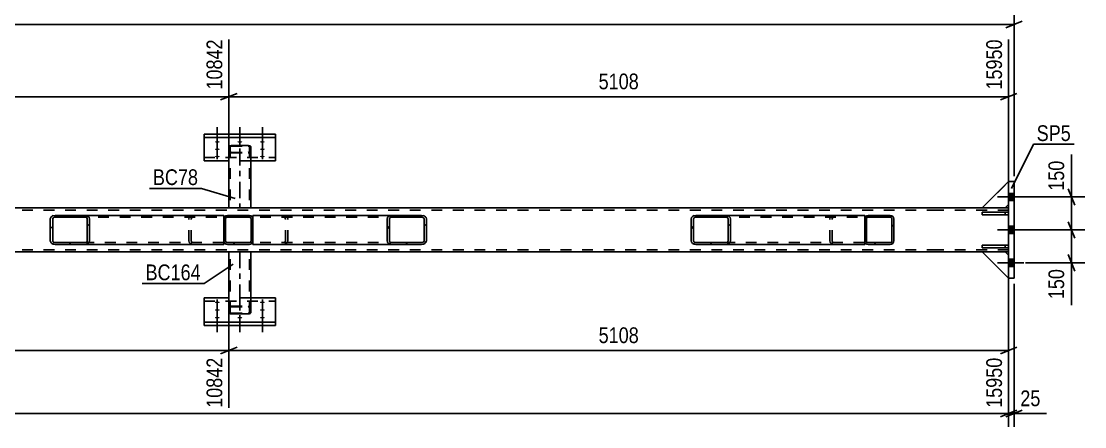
# Model space of a CAD drawing. Header units: millimetres. Extents: x 0 to 841, y 0 to 594.
# Drawn here: x 392 to 585.5, y 201.4 to 275.3 of the extents above; entities that cross this region are included whole.
import ezdxf

# ---------------------------------------------------------------- set-up
doc = ezdxf.new("R2010")
doc.units = ezdxf.units.MM
doc.linetypes.add('DXK_LINE_DOT2', pattern=[3.9198, 1.9599, -1.9599])
doc.linetypes.add('DXK_LINE_DOT3', pattern=[5.9187, 2.979, -0.9799, 0.9799, -0.9799])
doc.styles.add('Arial Narrow', font='ARIALN.TTF', dxfattribs={"height": 0.2})

# ---------------------------------------------------------------- blocks, each defined once
blk = doc.blocks.new('Part-761549208-3073 - 3046')
at = {"linetype": 'Continuous'}
h = blk.add_hatch(dxfattribs=at)
h.set_pattern_fill('', scale=0.7, style=0, pattern_type=0)
h.set_pattern_definition([(45, (433.7478, 234.691), (-1.57154, 1.57154), [])])
h.paths.add_polyline_path([(433.5, 234.64), (433.75, 234.69), (433.96, 234.83), (434.09, 235.04), (434.14, 235.28), (434.14, 239.28), (434.09, 239.53), (433.96, 239.73), (433.75, 239.87), (433.5, 239.92), (429.5, 239.92), (429.26, 239.87), (429.05, 239.73), (428.91, 239.53), (428.86, 239.28), (428.86, 235.28), (428.91, 235.04), (429.05, 234.83), (429.26, 234.69), (429.5, 234.64)])
h.paths.add_polyline_path([(429.38, 234.99), (429.28, 235.06), (429.21, 235.16), (429.18, 235.28), (429.18, 239.28), (429.21, 239.4), (429.28, 239.51), (429.38, 239.58), (429.5, 239.6), (433.5, 239.6), (433.63, 239.58), (433.73, 239.51), (433.8, 239.4), (433.82, 239.28), (433.82, 235.28), (433.8, 235.16), (433.73, 235.06), (433.63, 234.99), (433.5, 234.96), (429.5, 234.96)])
at = {"color": 7, "linetype": 'DXK_LINE_DOT2'}
for p, q in [((428.86, 239.28), (428.91, 239.53)), ((428.86, 235.28), (428.86, 239.28)), ((429.21, 239.4), (429.18, 239.28)), ((429.18, 235.28), (429.18, 239.28)), ((429.26, 239.87), (429.5, 239.92)), ((429.5, 239.6), (429.38, 239.58)), ((429.5, 239.92), (433.5, 239.92)), ((429.5, 239.6), (433.5, 239.6)), ((433.5, 239.92), (433.75, 239.87)), ((433.63, 239.58), (433.5, 239.6)), ((433.82, 239.28), (433.8, 239.4)), ((433.82, 235.28), (433.82, 239.28)), ((434.09, 239.53), (434.14, 239.28)), ((434.14, 235.28), (434.14, 239.28)), ((428.91, 235.04), (428.86, 235.28)), ((429.18, 235.28), (429.21, 235.16)), ((429.5, 234.64), (429.26, 234.69)), ((429.38, 234.99), (429.5, 234.96)), ((429.5, 234.96), (433.5, 234.96)), ((429.5, 234.64), (433.5, 234.64)), ((433.5, 234.96), (433.63, 234.99)), ((433.75, 234.69), (433.5, 234.64)), ((433.8, 235.16), (433.82, 235.28)), ((434.14, 235.28), (434.09, 235.04))]:
    blk.add_line(p, q, dxfattribs=at)
at = {"color": 2, "linetype": 'Continuous'}
for p, q in [((428.91, 239.53), (428.86, 239.28)), ((428.86, 235.28), (428.86, 239.28)), ((429.18, 239.28), (429.21, 239.4)), ((429.18, 235.28), (429.18, 239.28)), ((429.5, 239.92), (429.26, 239.87)), ((429.38, 239.58), (429.5, 239.6)), ((429.5, 239.92), (433.5, 239.92)), ((429.5, 239.6), (433.5, 239.6)), ((433.75, 239.87), (433.5, 239.92)), ((433.5, 239.6), (433.63, 239.58)), ((433.8, 239.4), (433.82, 239.28)), ((433.82, 235.28), (433.82, 239.28)), ((434.14, 239.28), (434.09, 239.53)), ((434.14, 235.28), (434.14, 239.28)), ((428.86, 235.28), (428.91, 235.04)), ((429.21, 235.16), (429.18, 235.28)), ((429.26, 234.69), (429.5, 234.64)), ((429.5, 234.96), (429.38, 234.99)), ((429.5, 234.96), (433.5, 234.96)), ((429.5, 234.64), (433.5, 234.64)), ((433.63, 234.99), (433.5, 234.96)), ((433.5, 234.64), (433.75, 234.69)), ((433.82, 235.28), (433.8, 235.16)), ((434.09, 235.04), (434.14, 235.28))]:
    blk.add_line(p, q, dxfattribs=at)
at = {"color": 7, "linetype": 'DXK_LINE_DOT2'}
for centre, radius, start, end in [((429.5, 239.28), 0.64, 112.5, 157.5), ((429.5, 239.28), 0.32, 112.5, 157.5), ((433.5, 239.28), 0.32, 22.5, 67.5), ((433.5, 239.28), 0.64, 22.5, 67.5), ((429.5, 235.28), 0.64, 202.5, 247.5), ((429.5, 235.28), 0.32, 202.5, 247.5), ((433.5, 235.28), 0.32, 292.5, 337.5), ((433.5, 235.28), 0.64, 292.5, 337.5)]:
    blk.add_arc(centre, radius, start, end, dxfattribs=at)
at = {"color": 2, "linetype": 'Continuous'}
for centre, radius, start, end in [((429.5, 239.28), 0.64, 112.5, 157.5), ((429.5, 239.28), 0.32, 112.5, 157.5), ((433.5, 239.28), 0.32, 22.5, 67.5), ((433.5, 239.28), 0.64, 22.5, 67.5), ((429.5, 235.28), 0.64, 202.5, 247.5), ((429.5, 235.28), 0.32, 202.5, 247.5), ((433.5, 235.28), 0.32, 292.5, 337.5), ((433.5, 235.28), 0.64, 292.5, 337.5)]:
    blk.add_arc(centre, radius, start, end, dxfattribs=at)
blk = doc.blocks.new('Bolt-761549208-3138 - 3046')
at = {"linetype": 'Continuous'}
for points in [[(427.67, 253.46), (427.76, 253.45), (427.85, 253.44), (427.93, 253.43), (428, 253.41), (428.05, 253.38), (428.09, 253.36), (428.11, 253.33), (428.11, 253.3), (428.09, 253.27), (428.05, 253.24), (428, 253.22), (427.93, 253.2), (427.85, 253.18), (427.76, 253.17), (427.67, 253.17), (427.58, 253.17), (427.49, 253.18), (427.41, 253.2), (427.34, 253.22), (427.29, 253.24), (427.25, 253.27), (427.23, 253.3), (427.23, 253.33), (427.25, 253.36), (427.29, 253.38), (427.34, 253.41), (427.41, 253.43), (427.49, 253.44), (427.58, 253.45)], [(427.67, 252.12), (427.76, 252.12), (427.85, 252.11), (427.93, 252.09), (428, 252.07), (428.05, 252.05), (428.09, 252.02), (428.11, 251.99), (428.11, 251.96), (428.09, 251.93), (428.05, 251.91), (428, 251.88), (427.93, 251.86), (427.85, 251.85), (427.76, 251.84), (427.67, 251.83), (427.58, 251.84), (427.49, 251.85), (427.41, 251.86), (427.34, 251.88), (427.29, 251.91), (427.25, 251.93), (427.23, 251.96), (427.23, 251.99), (427.25, 252.02), (427.29, 252.05), (427.34, 252.07), (427.41, 252.09), (427.49, 252.11), (427.58, 252.12)], [(431.77, 253.46), (431.86, 253.45), (431.95, 253.44), (432.03, 253.43), (432.1, 253.41), (432.15, 253.38), (432.19, 253.36), (432.21, 253.33), (432.21, 253.3), (432.19, 253.27), (432.15, 253.24), (432.1, 253.22), (432.03, 253.2), (431.95, 253.18), (431.86, 253.17), (431.77, 253.17), (431.68, 253.17), (431.59, 253.18), (431.51, 253.2), (431.44, 253.22), (431.39, 253.24), (431.35, 253.27), (431.33, 253.3), (431.33, 253.33), (431.35, 253.36), (431.39, 253.38), (431.44, 253.41), (431.51, 253.43), (431.59, 253.44), (431.68, 253.45)], [(435.87, 253.46), (435.96, 253.45), (436.05, 253.44), (436.13, 253.43), (436.2, 253.41), (436.25, 253.38), (436.29, 253.36), (436.31, 253.33), (436.31, 253.3), (436.29, 253.27), (436.25, 253.24), (436.2, 253.22), (436.13, 253.2), (436.05, 253.18), (435.96, 253.17), (435.87, 253.17), (435.78, 253.17), (435.69, 253.18), (435.61, 253.2), (435.54, 253.22), (435.49, 253.24), (435.45, 253.27), (435.43, 253.3), (435.43, 253.33), (435.45, 253.36), (435.49, 253.38), (435.54, 253.41), (435.61, 253.43), (435.69, 253.44), (435.78, 253.45)], [(435.87, 252.12), (435.96, 252.12), (436.05, 252.11), (436.13, 252.09), (436.2, 252.07), (436.25, 252.05), (436.29, 252.02), (436.31, 251.99), (436.31, 251.96), (436.29, 251.93), (436.25, 251.91), (436.2, 251.88), (436.13, 251.86), (436.05, 251.85), (435.96, 251.84), (435.87, 251.83), (435.78, 251.84), (435.69, 251.85), (435.61, 251.86), (435.54, 251.88), (435.49, 251.91), (435.45, 251.93), (435.43, 251.96), (435.43, 251.99), (435.45, 252.02), (435.49, 252.05), (435.54, 252.07), (435.61, 252.09), (435.69, 252.11), (435.78, 252.12)], [(427.67, 250.79), (427.76, 250.78), (427.85, 250.77), (427.93, 250.76), (428, 250.74), (428.05, 250.71), (428.09, 250.69), (428.11, 250.66), (428.11, 250.63), (428.09, 250.6), (428.05, 250.57), (428, 250.55), (427.93, 250.53), (427.85, 250.51), (427.76, 250.5), (427.67, 250.5), (427.58, 250.5), (427.49, 250.51), (427.41, 250.53), (427.34, 250.55), (427.29, 250.57), (427.25, 250.6), (427.23, 250.63), (427.23, 250.66), (427.25, 250.69), (427.29, 250.71), (427.34, 250.74), (427.41, 250.76), (427.49, 250.77), (427.58, 250.78)], [(435.87, 250.79), (435.96, 250.78), (436.05, 250.77), (436.13, 250.76), (436.2, 250.74), (436.25, 250.71), (436.29, 250.69), (436.31, 250.66), (436.31, 250.63), (436.29, 250.6), (436.25, 250.57), (436.2, 250.55), (436.13, 250.53), (436.05, 250.51), (435.96, 250.5), (435.87, 250.5), (435.78, 250.5), (435.69, 250.51), (435.61, 250.53), (435.54, 250.55), (435.49, 250.57), (435.45, 250.6), (435.43, 250.63), (435.43, 250.66), (435.45, 250.69), (435.49, 250.71), (435.54, 250.74), (435.61, 250.76), (435.69, 250.77), (435.78, 250.78)]]:
    blk.add_hatch(color=1, dxfattribs=at).paths.add_polyline_path(points)
at = {"color": 1, "linetype": 'Continuous'}
for p, q in [((427.67, 252.82), (427.67, 255.96)), ((431.77, 252.82), (431.77, 255.96)), ((435.87, 252.82), (435.87, 255.96)), ((427.67, 251.49), (427.67, 254.62)), ((435.87, 251.49), (435.87, 254.62)), ((427.67, 250.15), (427.67, 253.29)), ((435.87, 250.15), (435.87, 253.29))]:
    blk.add_line(p, q, dxfattribs=at)
at = {"color": 1, "linetype": 'DXK_LINE_DOT2'}
blk.add_line((431.77, 250.15), (431.77, 253.29), dxfattribs=at)
blk = doc.blocks.new('Part-761549208-3071 - 3046')
at = {"color": 2, "linetype": 'Continuous'}
for p, q in [((71.06, 241.28), (558.74, 241.28)), ((558.84, 241.28), (571.64, 241.28)), ((558.74, 233.28), (71.06, 233.28)), ((566.84, 233.28), (558.84, 233.28)), ((571.64, 233.28), (571.04, 233.28))]:
    blk.add_line(p, q, dxfattribs=at)
at = {"color": 7, "linetype": 'DXK_LINE_DOT2'}
for p, q in [((558.74, 240.88), (71.06, 240.88)), ((571.64, 240.88), (558.84, 240.88)), ((571.64, 241.28), (571.64, 233.28)), ((558.74, 233.68), (71.06, 233.68)), ((571.64, 233.68), (558.84, 233.68)), ((571.04, 233.28), (566.84, 233.28))]:
    blk.add_line(p, q, dxfattribs=at)
blk = doc.blocks.new('Part-761549208-3146 - 3046')
at = {"linetype": 'Continuous'}
h = blk.add_hatch(dxfattribs=at)
h.set_pattern_fill('', scale=0.7, style=0, pattern_type=0)
h.set_pattern_definition([(45, (550.3478, 234.691), (-1.57154, 1.57154), [])])
h.paths.add_polyline_path([(550.1, 234.64), (550.35, 234.69), (550.56, 234.83), (550.69, 235.04), (550.74, 235.28), (550.74, 239.28), (550.69, 239.53), (550.56, 239.73), (550.35, 239.87), (550.1, 239.92), (546.1, 239.92), (545.86, 239.87), (545.65, 239.73), (545.51, 239.53), (545.46, 239.28), (545.46, 235.28), (545.51, 235.04), (545.65, 234.83), (545.86, 234.69), (546.1, 234.64)])
h.paths.add_polyline_path([(545.98, 234.99), (545.88, 235.06), (545.81, 235.16), (545.78, 235.28), (545.78, 239.28), (545.81, 239.4), (545.88, 239.51), (545.98, 239.58), (546.1, 239.6), (550.1, 239.6), (550.23, 239.58), (550.33, 239.51), (550.4, 239.4), (550.42, 239.28), (550.42, 235.28), (550.4, 235.16), (550.33, 235.06), (550.23, 234.99), (550.1, 234.96), (546.1, 234.96)])
at = {"color": 7, "linetype": 'DXK_LINE_DOT2'}
for p, q in [((545.46, 239.28), (545.51, 239.53)), ((545.46, 235.28), (545.46, 239.28)), ((545.81, 239.4), (545.78, 239.28)), ((545.78, 235.28), (545.78, 239.28)), ((545.86, 239.87), (546.1, 239.92)), ((546.1, 239.6), (545.98, 239.58)), ((546.1, 239.92), (550.1, 239.92)), ((546.1, 239.6), (550.1, 239.6)), ((550.1, 239.92), (550.35, 239.87)), ((550.23, 239.58), (550.1, 239.6)), ((550.42, 239.28), (550.4, 239.4)), ((550.42, 235.28), (550.42, 239.28)), ((550.69, 239.53), (550.74, 239.28)), ((550.74, 235.28), (550.74, 239.28)), ((545.51, 235.04), (545.46, 235.28)), ((545.78, 235.28), (545.81, 235.16)), ((546.1, 234.64), (545.86, 234.69)), ((545.98, 234.99), (546.1, 234.96)), ((546.1, 234.96), (550.1, 234.96)), ((546.1, 234.64), (550.1, 234.64)), ((550.1, 234.96), (550.23, 234.99)), ((550.35, 234.69), (550.1, 234.64)), ((550.4, 235.16), (550.42, 235.28)), ((550.74, 235.28), (550.69, 235.04))]:
    blk.add_line(p, q, dxfattribs=at)
at = {"color": 2, "linetype": 'Continuous'}
for p, q in [((545.51, 239.53), (545.46, 239.28)), ((545.46, 235.28), (545.46, 239.28)), ((545.78, 239.28), (545.81, 239.4)), ((545.78, 235.28), (545.78, 239.28)), ((546.1, 239.92), (545.86, 239.87)), ((545.98, 239.58), (546.1, 239.6)), ((546.1, 239.92), (550.1, 239.92)), ((546.1, 239.6), (550.1, 239.6)), ((550.35, 239.87), (550.1, 239.92)), ((550.1, 239.6), (550.23, 239.58)), ((550.4, 239.4), (550.42, 239.28)), ((550.42, 235.28), (550.42, 239.28)), ((550.74, 239.28), (550.69, 239.53)), ((550.74, 235.28), (550.74, 239.28)), ((545.46, 235.28), (545.51, 235.04)), ((545.81, 235.16), (545.78, 235.28)), ((545.86, 234.69), (546.1, 234.64)), ((546.1, 234.96), (545.98, 234.99)), ((546.1, 234.96), (550.1, 234.96)), ((546.1, 234.64), (550.1, 234.64)), ((550.23, 234.99), (550.1, 234.96)), ((550.1, 234.64), (550.35, 234.69)), ((550.42, 235.28), (550.4, 235.16)), ((550.69, 235.04), (550.74, 235.28))]:
    blk.add_line(p, q, dxfattribs=at)
at = {"color": 7, "linetype": 'DXK_LINE_DOT2'}
for centre, radius, start, end in [((546.1, 239.28), 0.64, 112.5, 157.5), ((546.1, 239.28), 0.32, 112.5, 157.5), ((550.1, 239.28), 0.32, 22.5, 67.5), ((550.1, 239.28), 0.64, 22.5, 67.5), ((546.1, 235.28), 0.64, 202.5, 247.5), ((546.1, 235.28), 0.32, 202.5, 247.5), ((550.1, 235.28), 0.32, 292.5, 337.5), ((550.1, 235.28), 0.64, 292.5, 337.5)]:
    blk.add_arc(centre, radius, start, end, dxfattribs=at)
at = {"color": 2, "linetype": 'Continuous'}
for centre, radius, start, end in [((546.1, 239.28), 0.64, 112.5, 157.5), ((546.1, 239.28), 0.32, 112.5, 157.5), ((550.1, 239.28), 0.32, 22.5, 67.5), ((550.1, 239.28), 0.64, 22.5, 67.5), ((546.1, 235.28), 0.64, 202.5, 247.5), ((546.1, 235.28), 0.32, 202.5, 247.5), ((550.1, 235.28), 0.32, 292.5, 337.5), ((550.1, 235.28), 0.64, 292.5, 337.5)]:
    blk.add_arc(centre, radius, start, end, dxfattribs=at)
blk = doc.blocks.new('Part-761549208-3082 - 3046')
at = {"color": 2, "linetype": 'Continuous'}
for p, q in [((425.27, 249.86), (425.27, 254.7)), ((425.27, 254.7), (438.27, 254.7)), ((438.27, 254.09), (425.27, 254.09)), ((438.27, 254.7), (438.27, 249.86)), ((429.77, 249.86), (425.27, 249.86)), ((438.27, 249.86), (433.77, 249.86))]:
    blk.add_line(p, q, dxfattribs=at)
at = {"color": 7, "linetype": 'DXK_LINE_DOT2'}
for p, q in [((425.27, 250.47), (438.27, 250.47)), ((433.77, 249.86), (429.77, 249.86))]:
    blk.add_line(p, q, dxfattribs=at)
blk = doc.blocks.new('Part-761549208-3149 - 3046')
at = {"linetype": 'Continuous'}
h = blk.add_hatch(dxfattribs=at)
h.set_pattern_fill('', scale=0.7, style=0, pattern_type=0)
h.set_pattern_definition([(45, (465.1788, 234.691), (-1.57154, 1.57154), [])])
h.paths.add_polyline_path([(464.85, 234.64), (465.18, 234.69), (465.46, 234.83), (465.65, 235.04), (465.71, 235.28), (465.71, 239.28), (465.65, 239.53), (465.46, 239.73), (465.18, 239.87), (464.85, 239.92), (459.43, 239.92), (459.1, 239.87), (458.82, 239.73), (458.63, 239.53), (458.56, 239.28), (458.56, 235.28), (458.63, 235.04), (458.82, 234.83), (459.1, 234.69), (459.43, 234.64)])
h.paths.add_polyline_path([(459.26, 234.99), (459.12, 235.06), (459.03, 235.16), (459, 235.28), (459, 239.28), (459.03, 239.4), (459.12, 239.51), (459.26, 239.58), (459.43, 239.6), (464.85, 239.6), (465.01, 239.58), (465.15, 239.51), (465.25, 239.4), (465.28, 239.28), (465.28, 235.28), (465.25, 235.16), (465.15, 235.06), (465.01, 234.99), (464.85, 234.96), (459.43, 234.96)])
at = {"color": 2, "linetype": 'Continuous'}
for p, q in [((434.14, 239.91), (434.22, 239.92)), ((434.14, 239.91), (434.14, 239.28)), ((459.43, 239.92), (434.22, 239.92)), ((458.63, 239.53), (458.56, 239.28)), ((458.56, 235.28), (458.56, 239.28)), ((459, 239.28), (459.03, 239.4)), ((459, 235.28), (459, 239.28)), ((459.43, 239.92), (459.1, 239.87)), ((459.26, 239.58), (459.43, 239.6)), ((459.43, 239.92), (464.85, 239.92)), ((459.43, 239.6), (464.85, 239.6)), ((465.18, 239.87), (464.85, 239.92)), ((464.85, 239.6), (465.01, 239.58)), ((465.25, 239.4), (465.28, 239.28)), ((465.28, 235.28), (465.28, 239.28)), ((465.71, 239.28), (465.65, 239.53)), ((465.71, 235.28), (465.71, 239.28)), ((434.14, 235.28), (434.14, 234.83)), ((434.14, 234.83), (434.14, 234.69)), ((434.14, 234.65), (434.14, 234.69)), ((434.22, 234.64), (434.14, 234.65)), ((459.43, 234.64), (434.22, 234.64)), ((458.56, 235.28), (458.63, 235.04)), ((459.03, 235.16), (459, 235.28)), ((459.1, 234.69), (459.43, 234.64)), ((459.43, 234.96), (459.26, 234.99)), ((459.43, 234.96), (464.85, 234.96)), ((459.43, 234.64), (464.85, 234.64)), ((465.01, 234.99), (464.85, 234.96)), ((464.85, 234.64), (465.18, 234.69)), ((465.28, 235.28), (465.25, 235.16)), ((465.65, 235.04), (465.71, 235.28))]:
    blk.add_line(p, q, dxfattribs=at)
at = {"color": 7, "linetype": 'DXK_LINE_DOT2'}
for p, q in [((434.14, 239.59), (434.14, 239.91)), ((434.22, 239.6), (434.14, 239.59)), ((434.14, 234.83), (434.14, 239.28)), ((464.85, 239.6), (434.22, 239.6)), ((439.64, 239.92), (439.97, 239.87)), ((439.8, 239.58), (439.64, 239.6)), ((440.07, 239.28), (440.04, 239.4)), ((440.07, 235.28), (440.07, 239.28)), ((440.44, 239.53), (440.51, 239.28)), ((440.51, 235.28), (440.51, 239.28)), ((464.85, 239.92), (459.43, 239.92)), ((434.22, 234.96), (434.14, 234.97)), ((464.85, 234.96), (434.22, 234.96)), ((439.64, 234.96), (439.8, 234.99)), ((439.97, 234.69), (439.64, 234.64)), ((440.04, 235.16), (440.07, 235.28)), ((440.51, 235.28), (440.44, 235.04)), ((464.85, 234.64), (459.43, 234.64))]:
    blk.add_line(p, q, dxfattribs=at)
for centre, radius, start, end in [((439.7, 239.19), 0.396, 31.9693, 75.1605), ((439.77, 239.11), 0.792, 31.9693, 75.1605), ((439.7, 235.37), 0.396, 284.8395, 328.0307), ((439.77, 235.46), 0.792, 284.8395, 328.0307)]:
    blk.add_arc(centre, radius, start, end, dxfattribs=at)
at = {"color": 2, "linetype": 'Continuous'}
for centre, radius, start, end in [((459.3, 239.11), 0.792, 104.8395, 148.0307), ((459.36, 239.19), 0.396, 104.8395, 148.0307), ((464.91, 239.19), 0.396, 31.9693, 75.1605), ((464.98, 239.11), 0.792, 31.9693, 75.1605), ((459.3, 235.46), 0.792, 211.9693, 255.1605), ((459.36, 235.37), 0.396, 211.9693, 255.1605), ((464.91, 235.37), 0.396, 284.8395, 328.0307), ((464.98, 235.46), 0.792, 284.8395, 328.0307)]:
    blk.add_arc(centre, radius, start, end, dxfattribs=at)
blk = doc.blocks.new('Part-761549208-3085 - 3046')
at = {"color": 2, "linetype": 'Continuous'}
for p, q in [((425.27, 219.87), (425.27, 224.91)), ((429.77, 224.91), (425.27, 224.91)), ((438.27, 224.91), (433.77, 224.91)), ((438.27, 219.87), (438.27, 224.91)), ((425.27, 220.47), (438.27, 220.47)), ((425.27, 219.87), (438.27, 219.87))]:
    blk.add_line(p, q, dxfattribs=at)
at = {"color": 7, "linetype": 'DXK_LINE_DOT2'}
for p, q in [((433.77, 224.91), (429.77, 224.91)), ((425.27, 224.31), (438.27, 224.31))]:
    blk.add_line(p, q, dxfattribs=at)
blk = doc.blocks.new('Part-761549208-3154 - 3046')
at = {"color": 2, "linetype": 'Continuous'}
for p, q in [((566.84, 241.28), (571.64, 246.08)), ((571.64, 246.08), (571.64, 246.08)), ((571.64, 241.88), (571.04, 241.28)), ((571.04, 241.28), (566.84, 241.28))]:
    blk.add_line(p, q, dxfattribs=at)
at = {"color": 7, "linetype": 'DXK_LINE_DOT2'}
blk.add_line((571.64, 246.08), (571.64, 241.88), dxfattribs=at)
blk = doc.blocks.new('Part-761549208-3090 - 3046')
at = {"color": 2, "linetype": 'Continuous'}
for p, q in [((429.77, 252.47), (429.81, 252.53)), ((429.77, 252.47), (429.77, 241.28)), ((429.81, 252.53), (429.91, 252.58)), ((429.91, 252.58), (430.07, 252.62)), ((430.07, 252.62), (430.25, 252.63)), ((430.25, 252.63), (433.29, 252.63)), ((433.29, 252.63), (433.47, 252.62)), ((433.47, 252.62), (433.63, 252.58)), ((433.63, 252.58), (433.73, 252.53)), ((433.73, 252.53), (433.77, 252.47)), ((433.77, 252.47), (433.77, 241.28))]:
    blk.add_line(p, q, dxfattribs=at)
at = {"color": 7, "linetype": 'DXK_LINE_DOT2'}
for p, q in [((430.03, 252.5), (430.01, 252.47)), ((430.01, 252.47), (430.01, 241.28)), ((430.08, 252.53), (430.03, 252.5)), ((430.16, 252.54), (430.08, 252.53)), ((430.25, 252.55), (430.16, 252.54)), ((430.25, 252.55), (433.29, 252.55)), ((433.38, 252.54), (433.29, 252.55)), ((433.46, 252.53), (433.38, 252.54)), ((433.51, 252.5), (433.46, 252.53)), ((433.53, 252.47), (433.51, 252.5)), ((433.53, 252.47), (433.53, 241.28)), ((429.81, 251.42), (429.77, 251.48)), ((429.91, 251.37), (429.81, 251.42)), ((430.07, 251.34), (429.91, 251.37)), ((430.01, 251.48), (430.03, 251.45)), ((430.03, 251.45), (430.08, 251.43)), ((430.25, 251.33), (430.07, 251.34)), ((430.08, 251.43), (430.16, 251.41)), ((430.16, 251.41), (430.25, 251.4)), ((430.25, 251.4), (433.29, 251.4)), ((430.25, 251.33), (433.29, 251.33)), ((433.29, 251.4), (433.38, 251.41)), ((433.47, 251.34), (433.29, 251.33)), ((433.38, 251.41), (433.46, 251.43)), ((433.46, 251.43), (433.47, 251.43)), ((433.47, 251.43), (433.51, 251.45)), ((433.63, 251.37), (433.47, 251.34)), ((433.51, 251.45), (433.53, 251.48)), ((433.73, 251.42), (433.63, 251.37)), ((433.77, 251.48), (433.73, 251.42)), ((433.77, 241.28), (429.77, 241.28))]:
    blk.add_line(p, q, dxfattribs=at)
at = {"color": 7, "linetype": 'DXK_LINE_DOT3'}
blk.add_line((431.77, 251.98), (431.77, 241.28), dxfattribs=at)
blk = doc.blocks.new('Part-761549208-3157 - 3046')
at = {"color": 7, "linetype": 'DXK_LINE_DOT2'}
for p, q in [((566.84, 241.28), (571.64, 246.08)), ((571.64, 246.08), (571.64, 241.88)), ((571.64, 241.88), (571.04, 241.28)), ((571.04, 241.28), (566.84, 241.28))]:
    blk.add_line(p, q, dxfattribs=at)
blk = doc.blocks.new('Part-761549208-3160 - 3046')
at = {"color": 7, "linetype": 'DXK_LINE_DOT2'}
for p, q in [((571.04, 233.28), (566.84, 233.28)), ((566.84, 233.28), (571.64, 228.48)), ((571.64, 232.68), (571.04, 233.28)), ((571.64, 228.48), (571.64, 232.68))]:
    blk.add_line(p, q, dxfattribs=at)
blk = doc.blocks.new('Part-761549208-3112 - 3046')
at = {"color": 2, "linetype": 'Continuous'}
for p, q in [((566.84, 234.04), (566.84, 234.52)), ((566.84, 234.52), (571.64, 234.52)), ((571.64, 234.52), (571.64, 234.04)), ((571.64, 234.04), (566.84, 234.04))]:
    blk.add_line(p, q, dxfattribs=at)
at = {"color": 7, "linetype": 'DXK_LINE_DOT2'}
blk.add_line((571.04, 234.04), (571.04, 234.52), dxfattribs=at)
blk = doc.blocks.new('Part-761549208-3179 - 3046')
at = {"linetype": 'Continuous'}
h = blk.add_hatch(dxfattribs=at)
h.set_pattern_fill('', scale=0.7, style=0, pattern_type=0)
h.set_pattern_definition([(45, (520.509, 234.691), (-1.57154, 1.57154), [])])
h.paths.add_polyline_path([(520.18, 234.64), (520.51, 234.69), (520.79, 234.83), (520.98, 235.04), (521.04, 235.28), (521.04, 239.28), (520.98, 239.53), (520.79, 239.73), (520.51, 239.87), (520.18, 239.92), (514.76, 239.92), (514.43, 239.87), (514.15, 239.73), (513.96, 239.53), (513.89, 239.28), (513.89, 235.28), (513.96, 235.04), (514.15, 234.83), (514.43, 234.69), (514.76, 234.64)])
h.paths.add_polyline_path([(514.59, 234.99), (514.45, 235.06), (514.36, 235.16), (514.33, 235.28), (514.33, 239.28), (514.36, 239.4), (514.45, 239.51), (514.59, 239.58), (514.76, 239.6), (520.18, 239.6), (520.34, 239.58), (520.48, 239.51), (520.58, 239.4), (520.61, 239.28), (520.61, 235.28), (520.58, 235.16), (520.48, 235.06), (520.34, 234.99), (520.18, 234.96), (514.76, 234.96)])
at = {"color": 2, "linetype": 'Continuous'}
for p, q in [((513.96, 239.53), (513.89, 239.28)), ((513.89, 235.28), (513.89, 239.28)), ((514.33, 239.28), (514.36, 239.4)), ((514.33, 235.28), (514.33, 239.28)), ((514.76, 239.92), (514.43, 239.87)), ((514.59, 239.58), (514.76, 239.6)), ((514.76, 239.92), (520.18, 239.92)), ((514.76, 239.6), (520.18, 239.6)), ((545.39, 239.92), (520.18, 239.92)), ((520.51, 239.87), (520.18, 239.92)), ((520.18, 239.6), (520.34, 239.58)), ((520.58, 239.4), (520.61, 239.28)), ((520.61, 235.28), (520.61, 239.28)), ((521.04, 239.28), (520.98, 239.53)), ((521.04, 235.28), (521.04, 239.28)), ((545.39, 239.92), (545.46, 239.91)), ((545.46, 239.91), (545.46, 239.87)), ((545.46, 239.87), (545.46, 239.73)), ((545.46, 239.73), (545.46, 239.28)), ((513.89, 235.28), (513.96, 235.04)), ((514.36, 235.16), (514.33, 235.28)), ((514.43, 234.69), (514.76, 234.64)), ((514.76, 234.96), (514.59, 234.99)), ((514.76, 234.96), (520.18, 234.96)), ((514.76, 234.64), (520.18, 234.64)), ((520.34, 234.99), (520.18, 234.96)), ((520.18, 234.64), (520.51, 234.69)), ((545.39, 234.64), (520.18, 234.64)), ((520.61, 235.28), (520.58, 235.16)), ((520.98, 235.04), (521.04, 235.28)), ((545.39, 234.64), (545.46, 234.65)), ((545.46, 234.65), (545.46, 235.28))]:
    blk.add_line(p, q, dxfattribs=at)
at = {"color": 7, "linetype": 'DXK_LINE_DOT2'}
for p, q in [((520.18, 239.92), (514.76, 239.92)), ((514.76, 239.6), (545.39, 239.6)), ((539.1, 239.28), (539.17, 239.53)), ((539.1, 235.28), (539.1, 239.28)), ((539.57, 239.4), (539.53, 239.28)), ((539.53, 235.28), (539.53, 239.28)), ((539.63, 239.87), (539.97, 239.92)), ((539.97, 239.6), (539.8, 239.58)), ((545.39, 239.6), (545.46, 239.59)), ((545.46, 239.91), (545.46, 239.91)), ((545.46, 239.73), (545.46, 239.59)), ((545.46, 235.28), (545.46, 239.53)), ((545.39, 234.96), (514.76, 234.96)), ((520.18, 234.64), (514.76, 234.64)), ((539.17, 235.04), (539.1, 235.28)), ((539.53, 235.28), (539.57, 235.16)), ((539.97, 234.64), (539.63, 234.69)), ((539.8, 234.99), (539.97, 234.96)), ((545.39, 234.96), (545.46, 234.97))]:
    blk.add_line(p, q, dxfattribs=at)
at = {"color": 2, "linetype": 'Continuous'}
for centre, radius, start, end in [((514.63, 239.11), 0.792, 104.8395, 148.0307), ((514.69, 239.19), 0.396, 104.8395, 148.0307), ((520.24, 239.19), 0.396, 31.9693, 75.1605), ((520.31, 239.11), 0.792, 31.9693, 75.1605), ((514.63, 235.46), 0.792, 211.9693, 255.1605), ((514.69, 235.37), 0.396, 211.9693, 255.1605), ((520.24, 235.37), 0.396, 284.8395, 328.0307), ((520.31, 235.46), 0.792, 284.8395, 328.0307)]:
    blk.add_arc(centre, radius, start, end, dxfattribs=at)
at = {"color": 7, "linetype": 'DXK_LINE_DOT2'}
for centre, radius, start, end in [((539.84, 239.11), 0.792, 104.8395, 148.0307), ((539.9, 239.19), 0.396, 104.8395, 148.0307), ((539.84, 235.46), 0.792, 211.9693, 255.1605), ((539.9, 235.37), 0.396, 211.9693, 255.1605)]:
    blk.add_arc(centre, radius, start, end, dxfattribs=at)
blk = doc.blocks.new('Part-761549208-3115 - 3046')
at = {"color": 2, "linetype": 'Continuous'}
for p, q in [((566.84, 240.04), (566.84, 240.52)), ((566.84, 240.52), (571.64, 240.52)), ((571.64, 240.04), (566.84, 240.04)), ((571.64, 240.52), (571.64, 240.04))]:
    blk.add_line(p, q, dxfattribs=at)
at = {"color": 7, "linetype": 'DXK_LINE_DOT2'}
blk.add_line((571.04, 240.04), (571.04, 240.52), dxfattribs=at)
blk = doc.blocks.new('Part-761549208-3118 - 3046')
at = {"color": 7, "linetype": 'DXK_LINE_DOT2'}
for p, q in [((571.64, 234.52), (566.84, 234.52)), ((566.84, 234.52), (566.84, 234.04)), ((571.04, 234.04), (571.04, 234.52)), ((571.64, 234.04), (571.64, 234.52)), ((566.84, 234.04), (571.64, 234.04))]:
    blk.add_line(p, q, dxfattribs=at)
blk = doc.blocks.new('Part-761549208-3121 - 3046')
at = {"color": 7, "linetype": 'DXK_LINE_DOT2'}
for p, q in [((571.64, 240.52), (566.84, 240.52)), ((566.84, 240.52), (566.84, 240.04)), ((566.84, 240.04), (571.64, 240.04)), ((571.04, 240.04), (571.04, 240.52)), ((571.64, 240.04), (571.64, 240.52))]:
    blk.add_line(p, q, dxfattribs=at)
blk = doc.blocks.new('Part-761549208-3187 - 3046')
at = {"color": 2, "linetype": 'Continuous'}
for p, q in [((429.77, 222.17), (429.77, 233.28)), ((433.77, 233.28), (433.77, 222.17)), ((429.81, 222.11), (429.77, 222.17)), ((429.91, 222.05), (429.81, 222.11)), ((430.07, 222.02), (429.91, 222.05)), ((430.25, 222.01), (430.07, 222.02)), ((430.25, 222.01), (433.29, 222.01)), ((433.47, 222.02), (433.29, 222.01)), ((433.63, 222.05), (433.47, 222.02)), ((433.73, 222.11), (433.63, 222.05)), ((433.77, 222.17), (433.73, 222.11))]:
    blk.add_line(p, q, dxfattribs=at)
at = {"color": 7, "linetype": 'DXK_LINE_DOT2'}
for p, q in [((429.77, 233.28), (433.77, 233.28)), ((430.01, 222.17), (430.01, 233.28)), ((433.53, 222.17), (433.53, 233.28)), ((429.77, 223.21), (429.81, 223.27)), ((429.81, 223.27), (429.91, 223.33)), ((429.91, 223.33), (430.07, 223.36)), ((430.03, 223.24), (430.01, 223.21)), ((430.08, 223.27), (430.03, 223.24)), ((430.07, 223.36), (430.25, 223.37)), ((430.16, 223.29), (430.08, 223.27)), ((430.25, 223.29), (430.16, 223.29)), ((430.25, 223.37), (433.29, 223.37)), ((430.25, 223.29), (433.29, 223.29)), ((433.29, 223.37), (433.47, 223.36)), ((433.38, 223.29), (433.29, 223.29)), ((433.46, 223.27), (433.38, 223.29)), ((433.51, 223.24), (433.46, 223.27)), ((433.47, 223.36), (433.63, 223.33)), ((433.53, 223.21), (433.51, 223.24)), ((433.63, 223.33), (433.73, 223.27)), ((433.73, 223.27), (433.77, 223.21)), ((430.01, 222.17), (430.03, 222.14)), ((430.03, 222.14), (430.08, 222.11)), ((430.08, 222.11), (430.16, 222.09)), ((430.16, 222.09), (430.25, 222.09)), ((430.25, 222.09), (433.29, 222.09)), ((433.29, 222.09), (433.38, 222.09)), ((433.38, 222.09), (433.46, 222.11)), ((433.46, 222.11), (433.51, 222.14)), ((433.51, 222.14), (433.53, 222.17))]:
    blk.add_line(p, q, dxfattribs=at)
at = {"color": 7, "linetype": 'DXK_LINE_DOT3'}
blk.add_line((431.77, 233.28), (431.77, 222.69), dxfattribs=at)
blk = doc.blocks.new('Part-761549208-3129 - 3046')
at = {"color": 7, "linetype": 'DXK_LINE_DOT2'}
for p, q in [((566.84, 241.28), (571.64, 246.08)), ((571.64, 246.08), (571.64, 241.88)), ((571.64, 241.88), (571.04, 241.28)), ((571.04, 241.28), (566.84, 241.28))]:
    blk.add_line(p, q, dxfattribs=at)
blk = doc.blocks.new('Bolt-761549208-3141 - 3046')
at = {"linetype": 'Continuous'}
for points in [[(427.67, 223.94), (427.58, 223.95), (427.49, 223.95), (427.41, 223.97), (427.34, 223.99), (427.29, 224.02), (427.25, 224.05), (427.23, 224.08), (427.23, 224.11), (427.25, 224.14), (427.29, 224.17), (427.34, 224.19), (427.41, 224.21), (427.49, 224.23), (427.58, 224.24), (427.67, 224.24), (427.76, 224.24), (427.85, 224.23), (427.93, 224.21), (428, 224.19), (428.05, 224.17), (428.09, 224.14), (428.11, 224.11), (428.11, 224.08), (428.09, 224.05), (428.05, 224.02), (428, 223.99), (427.93, 223.97), (427.85, 223.95), (427.76, 223.95)], [(427.67, 222.54), (427.58, 222.54), (427.49, 222.55), (427.41, 222.57), (427.34, 222.59), (427.29, 222.61), (427.25, 222.64), (427.23, 222.67), (427.23, 222.71), (427.25, 222.74), (427.29, 222.77), (427.34, 222.79), (427.41, 222.81), (427.49, 222.83), (427.58, 222.84), (427.67, 222.84), (427.76, 222.84), (427.85, 222.83), (427.93, 222.81), (428, 222.79), (428.05, 222.77), (428.09, 222.74), (428.11, 222.71), (428.11, 222.67), (428.09, 222.64), (428.05, 222.61), (428, 222.59), (427.93, 222.57), (427.85, 222.55), (427.76, 222.54)], [(435.87, 223.94), (435.78, 223.95), (435.69, 223.95), (435.61, 223.97), (435.54, 223.99), (435.49, 224.02), (435.45, 224.05), (435.43, 224.08), (435.43, 224.11), (435.45, 224.14), (435.49, 224.17), (435.54, 224.19), (435.61, 224.21), (435.69, 224.23), (435.78, 224.24), (435.87, 224.24), (435.96, 224.24), (436.05, 224.23), (436.13, 224.21), (436.2, 224.19), (436.25, 224.17), (436.29, 224.14), (436.31, 224.11), (436.31, 224.08), (436.29, 224.05), (436.25, 224.02), (436.2, 223.99), (436.13, 223.97), (436.05, 223.95), (435.96, 223.95)], [(435.87, 222.54), (435.78, 222.54), (435.69, 222.55), (435.61, 222.57), (435.54, 222.59), (435.49, 222.61), (435.45, 222.64), (435.43, 222.67), (435.43, 222.71), (435.45, 222.74), (435.49, 222.77), (435.54, 222.79), (435.61, 222.81), (435.69, 222.83), (435.78, 222.84), (435.87, 222.84), (435.96, 222.84), (436.05, 222.83), (436.13, 222.81), (436.2, 222.79), (436.25, 222.77), (436.29, 222.74), (436.31, 222.71), (436.31, 222.67), (436.29, 222.64), (436.25, 222.61), (436.2, 222.59), (436.13, 222.57), (436.05, 222.55), (435.96, 222.54)], [(427.67, 221.14), (427.58, 221.14), (427.49, 221.15), (427.41, 221.17), (427.34, 221.19), (427.29, 221.21), (427.25, 221.24), (427.23, 221.27), (427.23, 221.3), (427.25, 221.33), (427.29, 221.36), (427.34, 221.39), (427.41, 221.41), (427.49, 221.43), (427.58, 221.43), (427.67, 221.44), (427.76, 221.43), (427.85, 221.43), (427.93, 221.41), (428, 221.39), (428.05, 221.36), (428.09, 221.33), (428.11, 221.3), (428.11, 221.27), (428.09, 221.24), (428.05, 221.21), (428, 221.19), (427.93, 221.17), (427.85, 221.15), (427.76, 221.14)], [(431.77, 221.14), (431.68, 221.14), (431.59, 221.15), (431.51, 221.17), (431.44, 221.19), (431.39, 221.21), (431.35, 221.24), (431.33, 221.27), (431.33, 221.3), (431.35, 221.33), (431.39, 221.36), (431.44, 221.39), (431.51, 221.41), (431.59, 221.43), (431.68, 221.43), (431.77, 221.44), (431.86, 221.43), (431.95, 221.43), (432.03, 221.41), (432.1, 221.39), (432.15, 221.36), (432.19, 221.33), (432.21, 221.3), (432.21, 221.27), (432.19, 221.24), (432.15, 221.21), (432.1, 221.19), (432.03, 221.17), (431.95, 221.15), (431.86, 221.14)], [(435.87, 221.14), (435.78, 221.14), (435.69, 221.15), (435.61, 221.17), (435.54, 221.19), (435.49, 221.21), (435.45, 221.24), (435.43, 221.27), (435.43, 221.3), (435.45, 221.33), (435.49, 221.36), (435.54, 221.39), (435.61, 221.41), (435.69, 221.43), (435.78, 221.43), (435.87, 221.44), (435.96, 221.43), (436.05, 221.43), (436.13, 221.41), (436.2, 221.39), (436.25, 221.36), (436.29, 221.33), (436.31, 221.3), (436.31, 221.27), (436.29, 221.24), (436.25, 221.21), (436.2, 221.19), (436.13, 221.17), (436.05, 221.15), (435.96, 221.14)]]:
    blk.add_hatch(color=1, dxfattribs=at).paths.add_polyline_path(points)
at = {"color": 1, "linetype": 'Continuous'}
for p, q in [((427.67, 224.58), (427.67, 221.46)), ((435.87, 224.58), (435.87, 221.46)), ((427.67, 223.18), (427.67, 220.06)), ((435.87, 223.18), (435.87, 220.06)), ((427.67, 221.78), (427.67, 218.66)), ((431.77, 221.78), (431.77, 218.66)), ((435.87, 221.78), (435.87, 218.66))]:
    blk.add_line(p, q, dxfattribs=at)
at = {"color": 1, "linetype": 'DXK_LINE_DOT2'}
blk.add_line((431.77, 224.58), (431.77, 221.46), dxfattribs=at)
blk = doc.blocks.new('Bolt-761549208-3144 - 3046')
at = {"linetype": 'Continuous'}
for points in [[(571.64, 243.94), (571.64, 242.62), (572.64, 242.62), (572.64, 243.94)], [(571.64, 243.94), (571.64, 242.62), (572.64, 242.62), (572.64, 243.94)], [(571.64, 243.94), (571.64, 242.62), (572.64, 242.62), (572.64, 243.94)], [(571.64, 243.94), (571.64, 242.62), (572.64, 242.62), (572.64, 243.94)], [(571.64, 237.94), (571.64, 236.62), (572.64, 236.62), (572.64, 237.94)], [(571.64, 237.94), (571.64, 236.62), (572.64, 236.62), (572.64, 237.94)], [(571.64, 231.94), (571.64, 230.62), (572.64, 230.62), (572.64, 231.94)], [(571.64, 231.94), (571.64, 230.62), (572.64, 230.62), (572.64, 231.94)], [(571.64, 231.94), (571.64, 230.62), (572.64, 230.62), (572.64, 231.94)], [(571.64, 231.94), (571.64, 230.62), (572.64, 230.62), (572.64, 231.94)]]:
    blk.add_hatch(color=1, dxfattribs=at).paths.add_polyline_path(points)
at = {"color": 1, "linetype": 'Continuous'}
for p, q in [((572.64, 243.94), (571.64, 243.94)), ((572.64, 243.94), (571.64, 243.94)), ((572.64, 243.94), (571.64, 243.94)), ((572.64, 243.94), (571.64, 243.94)), ((574.4, 243.28), (569.64, 243.28)), ((574.4, 243.28), (569.64, 243.28)), ((574.4, 243.28), (569.64, 243.28)), ((574.4, 243.28), (569.64, 243.28)), ((572.64, 242.62), (571.64, 242.62)), ((572.64, 242.62), (571.64, 242.62)), ((572.64, 242.62), (571.64, 242.62)), ((572.64, 242.62), (571.64, 242.62)), ((574.4, 237.28), (569.64, 237.28)), ((574.4, 237.28), (569.64, 237.28)), ((572.64, 237.94), (571.64, 237.94)), ((572.64, 237.94), (571.64, 237.94)), ((572.64, 236.62), (571.64, 236.62)), ((572.64, 236.62), (571.64, 236.62)), ((574.4, 231.28), (569.64, 231.28)), ((574.4, 231.28), (569.64, 231.28)), ((574.4, 231.28), (569.64, 231.28)), ((574.4, 231.28), (569.64, 231.28)), ((572.64, 231.94), (571.64, 231.94)), ((572.64, 231.94), (571.64, 231.94)), ((572.64, 231.94), (571.64, 231.94)), ((572.64, 231.94), (571.64, 231.94)), ((572.64, 230.62), (571.64, 230.62)), ((572.64, 230.62), (571.64, 230.62)), ((572.64, 230.62), (571.64, 230.62)), ((572.64, 230.62), (571.64, 230.62))]:
    blk.add_line(p, q, dxfattribs=at)
blk = doc.blocks.new('Part-761549208-3163 - 3046')
at = {"color": 2, "linetype": 'Continuous'}
for p, q in [((571.04, 233.28), (566.84, 233.28)), ((566.84, 233.28), (571.64, 228.48)), ((571.64, 232.68), (571.04, 233.28))]:
    blk.add_line(p, q, dxfattribs=at)
at = {"color": 7, "linetype": 'DXK_LINE_DOT2'}
blk.add_line((571.64, 228.48), (571.64, 232.68), dxfattribs=at)
blk = doc.blocks.new('Part-761549208-3166 - 3046')
at = {"color": 7, "linetype": 'DXK_LINE_DOT2'}
for p, q in [((571.04, 233.28), (566.84, 233.28)), ((566.84, 233.28), (571.64, 228.48)), ((571.64, 232.68), (571.04, 233.28)), ((571.64, 228.48), (571.64, 232.68))]:
    blk.add_line(p, q, dxfattribs=at)
blk = doc.blocks.new('Part-761549208-3177 - 3046')
at = {"color": 2, "linetype": 'Continuous'}
for p, q in [((571.64, 246.08), (571.64, 240.52)), ((572.64, 246.08), (571.64, 246.08)), ((572.64, 228.48), (572.64, 246.08)), ((571.64, 240.04), (571.64, 234.52)), ((571.64, 228.48), (571.64, 234.04)), ((572.64, 228.48), (571.64, 228.48))]:
    blk.add_line(p, q, dxfattribs=at)
at = {"color": 7, "linetype": 'DXK_LINE_DOT2'}
for p, q in [((571.64, 240.52), (571.64, 240.04)), ((571.64, 234.04), (571.64, 234.52))]:
    blk.add_line(p, q, dxfattribs=at)
blk = doc.blocks.new('Part-761549208-3180 - 3046')
at = {"linetype": 'Continuous'}
h = blk.add_hatch(dxfattribs=at)
h.set_pattern_fill('', scale=0.7, style=0, pattern_type=0)
h.set_pattern_definition([(45, (403.909, 234.691), (-1.57154, 1.57154), [])])
h.paths.add_polyline_path([(403.58, 234.64), (403.91, 234.69), (404.19, 234.83), (404.38, 235.04), (404.44, 235.28), (404.44, 239.28), (404.38, 239.53), (404.19, 239.73), (403.91, 239.87), (403.58, 239.92), (398.16, 239.92), (397.83, 239.87), (397.55, 239.73), (397.36, 239.53), (397.29, 239.28), (397.29, 235.28), (397.36, 235.04), (397.55, 234.83), (397.83, 234.69), (398.16, 234.64)])
h.paths.add_polyline_path([(397.99, 234.99), (397.85, 235.06), (397.76, 235.16), (397.73, 235.28), (397.73, 239.28), (397.76, 239.4), (397.85, 239.51), (397.99, 239.58), (398.16, 239.6), (403.58, 239.6), (403.74, 239.58), (403.88, 239.51), (403.98, 239.4), (404.01, 239.28), (404.01, 235.28), (403.98, 235.16), (403.88, 235.06), (403.74, 234.99), (403.58, 234.96), (398.16, 234.96)])
at = {"color": 2, "linetype": 'Continuous'}
for p, q in [((397.36, 239.53), (397.29, 239.28)), ((397.29, 235.28), (397.29, 239.28)), ((397.73, 239.28), (397.76, 239.4)), ((397.73, 235.28), (397.73, 239.28)), ((398.16, 239.92), (397.83, 239.87)), ((397.99, 239.58), (398.16, 239.6)), ((398.16, 239.92), (403.58, 239.92)), ((398.16, 239.6), (403.58, 239.6)), ((428.79, 239.92), (403.58, 239.92)), ((403.91, 239.87), (403.58, 239.92)), ((403.58, 239.6), (403.74, 239.58)), ((403.98, 239.4), (404.01, 239.28)), ((404.01, 235.28), (404.01, 239.28)), ((404.44, 239.28), (404.38, 239.53)), ((404.44, 235.28), (404.44, 239.28)), ((428.79, 239.92), (428.86, 239.91)), ((428.86, 239.91), (428.86, 239.87)), ((428.86, 239.87), (428.86, 239.73)), ((428.86, 239.73), (428.86, 239.28)), ((397.29, 235.28), (397.36, 235.04)), ((397.76, 235.16), (397.73, 235.28)), ((397.83, 234.69), (398.16, 234.64)), ((398.16, 234.96), (397.99, 234.99)), ((398.16, 234.96), (403.58, 234.96)), ((398.16, 234.64), (403.58, 234.64)), ((403.74, 234.99), (403.58, 234.96)), ((403.58, 234.64), (403.91, 234.69)), ((428.79, 234.64), (403.58, 234.64)), ((404.01, 235.28), (403.98, 235.16)), ((404.38, 235.04), (404.44, 235.28)), ((428.79, 234.64), (428.86, 234.65)), ((428.86, 234.65), (428.86, 235.28))]:
    blk.add_line(p, q, dxfattribs=at)
at = {"color": 7, "linetype": 'DXK_LINE_DOT2'}
for p, q in [((403.58, 239.92), (398.16, 239.92)), ((398.16, 239.6), (428.79, 239.6)), ((422.5, 239.28), (422.57, 239.53)), ((422.5, 235.28), (422.5, 239.28)), ((422.97, 239.4), (422.93, 239.28)), ((422.93, 235.28), (422.93, 239.28)), ((423.03, 239.87), (423.37, 239.92)), ((423.37, 239.6), (423.2, 239.58)), ((428.79, 239.6), (428.86, 239.59)), ((428.86, 239.73), (428.86, 239.59)), ((428.86, 235.28), (428.86, 239.53)), ((428.79, 234.96), (398.16, 234.96)), ((403.58, 234.64), (398.16, 234.64)), ((422.57, 235.04), (422.5, 235.28)), ((422.93, 235.28), (422.97, 235.16)), ((423.37, 234.64), (423.03, 234.69)), ((423.2, 234.99), (423.37, 234.96)), ((428.79, 234.96), (428.86, 234.97))]:
    blk.add_line(p, q, dxfattribs=at)
at = {"color": 2, "linetype": 'Continuous'}
for centre, radius, start, end in [((398.03, 239.11), 0.792, 104.8395, 148.0307), ((398.09, 239.19), 0.396, 104.8395, 148.0307), ((403.64, 239.19), 0.396, 31.9693, 75.1605), ((403.71, 239.11), 0.792, 31.9693, 75.1605), ((398.03, 235.46), 0.792, 211.9693, 255.1605), ((398.09, 235.37), 0.396, 211.9693, 255.1605), ((403.64, 235.37), 0.396, 284.8395, 328.0307), ((403.71, 235.46), 0.792, 284.8395, 328.0307)]:
    blk.add_arc(centre, radius, start, end, dxfattribs=at)
at = {"color": 7, "linetype": 'DXK_LINE_DOT2'}
for centre, radius, start, end in [((423.24, 239.11), 0.792, 104.8395, 148.0307), ((423.3, 239.19), 0.396, 104.8395, 148.0307), ((423.24, 235.46), 0.792, 211.9693, 255.1605), ((423.3, 235.37), 0.396, 211.9693, 255.1605)]:
    blk.add_arc(centre, radius, start, end, dxfattribs=at)
blk = doc.blocks.new('StraightDimension-761549208-14005 - 3046')
at = {"color": 7, "linetype": 'Continuous'}
for p, q in [((572.64, 247.08), (572.64, 277.52)), ((571.14, 274.07), (574.14, 275.27)), ((57.16, 274.67), (572.64, 274.67))]:
    blk.add_line(p, q, dxfattribs=at)
blk = doc.blocks.new('StraightDimension-761549208-3315 - 3046')
at = {"color": 7, "linetype": 'Continuous'}
for p, q in [((429.77, 245.9), (429.77, 271.98)), ((196.44, 261.54), (429.77, 261.54)), ((428.27, 260.94), (431.27, 262.14))]:
    blk.add_line(p, q, dxfattribs=at)
at = {"color": 0, "linetype": 'Continuous'}
blk.add_wipeout([(429.17, 272.58), (424.97, 272.58), (424.97, 262.24), (429.17, 262.24)], dxfattribs=at)
at = {"color": 3, "linetype": 'Continuous', "style": 'Arial Narrow'}
blk.add_text('10842', height=2.863, rotation=90.0002, dxfattribs=at).set_placement((428.57, 262.84))
blk = doc.blocks.new('StraightDimension-761549208-3237 - 3046')
at = {"color": 7, "linetype": 'Continuous'}
for p, q in [((571.64, 232.28), (571.64, 204.88)), ((429.77, 227.48), (429.77, 204.88)), ((431.27, 215.92), (428.27, 214.72)), ((429.77, 215.32), (571.64, 215.32)), ((570.14, 214.72), (573.14, 215.92))]:
    blk.add_line(p, q, dxfattribs=at)
at = {"color": 0}
blk.add_wipeout([(504.96, 216.07), (504.96, 220.27), (496.45, 220.27), (496.45, 216.07)], dxfattribs=at)
at = {"color": 0, "linetype": 'Continuous'}
blk.add_wipeout([(571.04, 214.62), (566.84, 214.62), (566.84, 204.28), (571.04, 204.28)], dxfattribs=at)
at = {"color": 3, "style": 'Arial Narrow'}
blk.add_text('5108', height=2.863, dxfattribs=at).set_placement((497.05, 216.67))
at = {"color": 3, "linetype": 'Continuous', "style": 'Arial Narrow'}
blk.add_text('15950', height=2.863, rotation=90.0002, dxfattribs=at).set_placement((570.44, 204.88))
blk = doc.blocks.new('StraightDimension-761549208-3255 - 3046')
at = {"color": 7, "linetype": 'Continuous'}
for p, q in [((429.77, 227.48), (429.77, 204.88)), ((196.44, 215.32), (429.77, 215.32)), ((428.27, 214.72), (431.27, 215.92))]:
    blk.add_line(p, q, dxfattribs=at)
at = {"color": 0, "linetype": 'Continuous'}
blk.add_wipeout([(429.17, 214.62), (424.97, 214.62), (424.97, 204.28), (429.17, 204.28)], dxfattribs=at)
at = {"color": 3, "linetype": 'Continuous', "style": 'Arial Narrow'}
blk.add_text('10842', height=2.863, rotation=90.0002, dxfattribs=at).set_placement((428.57, 204.88))
blk = doc.blocks.new('StraightDimension-761549208-3304 - 3046')
at = {"color": 7, "linetype": 'Continuous'}
for p, q in [((429.77, 245.9), (429.77, 271.98)), ((571.64, 242.28), (571.64, 271.98)), ((431.27, 262.14), (428.27, 260.94)), ((429.77, 261.54), (571.64, 261.54)), ((570.14, 260.94), (573.14, 262.14))]:
    blk.add_line(p, q, dxfattribs=at)
at = {"color": 0, "linetype": 'Continuous'}
blk.add_wipeout([(571.04, 272.58), (566.84, 272.58), (566.84, 262.24), (571.04, 262.24)], dxfattribs=at)
at = {"color": 0}
blk.add_wipeout([(504.96, 262.29), (504.96, 266.49), (496.45, 266.49), (496.45, 262.29)], dxfattribs=at)
at = {"color": 3, "linetype": 'Continuous', "style": 'Arial Narrow'}
blk.add_text('15950', height=2.863, rotation=90.0002, dxfattribs=at).set_placement((570.44, 262.84))
at = {"color": 3, "style": 'Arial Narrow'}
blk.add_text('5108', height=2.863, dxfattribs=at).set_placement((497.05, 262.89))
blk = doc.blocks.new('StraightDimension-761549208-3325 - 3046')
at = {"color": 7, "linetype": 'Continuous'}
for p, q in [((571.64, 227.48), (571.64, 201.43)), ((572.64, 227.48), (572.64, 201.43)), ((570.14, 203.23), (573.14, 204.43)), ((574.14, 204.43), (571.14, 203.23)), ((571.64, 203.83), (572.64, 203.83))]:
    blk.add_line(p, q, dxfattribs=at)
at = {"color": 0}
blk.add_wipeout([(578.02, 204.58), (578.02, 208.78), (573.17, 208.78), (573.17, 204.58)], dxfattribs=at)
at = {"color": 7, "linetype": 'Continuous'}
blk.add_line((572.64, 203.83), (578.55, 203.83), dxfattribs=at)
blk.add_line((572.64, 203.83), (578.55, 203.83), dxfattribs=at)
at = {"color": 3, "style": 'Arial Narrow'}
blk.add_text('25', height=2.863, dxfattribs=at).set_placement((573.77, 205.18))
blk = doc.blocks.new('StraightDimension-761549208-3342 - 3046')
at = {"color": 7, "linetype": 'Continuous'}
for p, q in [((571.64, 227.48), (571.64, 201.43)), ((58.16, 203.83), (571.64, 203.83)), ((570.14, 203.23), (573.14, 204.43))]:
    blk.add_line(p, q, dxfattribs=at)
blk = doc.blocks.new('StraightDimension-761549208-14025 - 3046')
at = {"color": 7, "linetype": 'Continuous'}
for p, q in [((582.5, 244.78), (583.7, 241.78)), ((573.64, 243.28), (585.5, 243.28)), ((583.1, 237.28), (583.1, 243.28)), ((583.7, 235.78), (582.5, 238.78)), ((572.64, 237.28), (585.5, 237.28))]:
    blk.add_line(p, q, dxfattribs=at)
at = {"color": 0}
blk.add_wipeout([(582.35, 250.49), (578.15, 250.49), (578.15, 243.81), (582.35, 243.81)], dxfattribs=at)
at = {"color": 7, "linetype": 'Continuous'}
blk.add_line((583.1, 243.28), (583.1, 251.02), dxfattribs=at)
blk.add_line((583.1, 243.28), (583.1, 251.02), dxfattribs=at)
at = {"color": 3, "style": 'Arial Narrow'}
blk.add_text('150', height=2.863, rotation=90.0002, dxfattribs=at).set_placement((581.75, 244.41))
blk = doc.blocks.new('StraightDimension-761549208-14026 - 3046')
at = {"color": 7, "linetype": 'Continuous'}
for p, q in [((582.5, 238.78), (583.7, 235.78)), ((572.64, 237.28), (585.5, 237.28)), ((583.1, 231.28), (583.1, 237.28)), ((583.7, 229.78), (582.5, 232.78)), ((574.7, 231.28), (585.5, 231.28))]:
    blk.add_line(p, q, dxfattribs=at)
at = {"color": 0}
blk.add_wipeout([(582.35, 230.76), (578.15, 230.76), (578.15, 224.07), (582.35, 224.07)], dxfattribs=at)
at = {"color": 7, "linetype": 'Continuous'}
blk.add_line((583.1, 231.28), (583.1, 223.55), dxfattribs=at)
blk.add_line((583.1, 231.28), (583.1, 223.55), dxfattribs=at)
at = {"color": 3, "style": 'Arial Narrow'}
blk.add_text('150', height=2.863, rotation=90.0002, dxfattribs=at).set_placement((581.75, 224.67))
blk = doc.blocks.new('Mark-761549208-3086 - 3046')
at = {"color": 0}
blk.add_wipeout([(424.17, 245.45), (424.17, 248.45), (415.95, 248.45), (415.95, 245.45)], dxfattribs=at)
blk.add_wipeout([(424.17, 245.45), (424.17, 248.45), (415.95, 248.45), (415.95, 245.45)], dxfattribs=at)
at = {"color": 30, "linetype": 'Continuous'}
for p in [(415.35, 244.85), (430.91, 242.97)]:
    blk.add_line(p, (424.77, 244.85), dxfattribs=at)
at = {"color": 3, "style": 'Arial Narrow'}
blk.add_text('BC78', height=2.863, dxfattribs=at).set_placement((415.95, 245.45))
blk = doc.blocks.new('Mark-761549208-3173 - 3046')
at = {"color": 0}
blk.add_wipeout([(582.96, 253.47), (582.96, 256.47), (576.75, 256.47), (576.75, 253.47)], dxfattribs=at)
blk.add_wipeout([(582.96, 253.47), (582.96, 256.47), (576.75, 256.47), (576.75, 253.47)], dxfattribs=at)
at = {"color": 30, "linetype": 'Continuous'}
for p, q in [((572.19, 244.83), (576.15, 252.87)), ((576.15, 252.87), (583.56, 252.87))]:
    blk.add_line(p, q, dxfattribs=at)
at = {"color": 3, "style": 'Arial Narrow'}
blk.add_text('SP5', height=2.863, dxfattribs=at).set_placement((576.75, 253.47))
blk = doc.blocks.new('Mark-761549208-3183 - 3046')
at = {"color": 0}
blk.add_wipeout([(424.66, 228.12), (424.66, 231.12), (414.61, 231.12), (414.61, 228.12)], dxfattribs=at)
blk.add_wipeout([(424.66, 228.12), (424.66, 231.12), (414.61, 231.12), (414.61, 228.12)], dxfattribs=at)
at = {"color": 30, "linetype": 'Continuous'}
for p in [(430.58, 231.02), (414.01, 227.52)]:
    blk.add_line(p, (425.26, 227.52), dxfattribs=at)
at = {"color": 3, "style": 'Arial Narrow'}
blk.add_text('BC164', height=2.863, dxfattribs=at).set_placement((414.61, 228.12))

msp = doc.modelspace()

# ---------------------------------------------------------------- block references
for name in ['Bolt-761549208-3138 - 3046', 'Part-761549208-3082 - 3046', 'Part-761549208-3090 - 3046', 'Part-761549208-3154 - 3046', 'Part-761549208-3157 - 3046', 'Part-761549208-3129 - 3046', 'Part-761549208-3177 - 3046', 'Bolt-761549208-3144 - 3046', 'Part-761549208-3071 - 3046', 'Part-761549208-3115 - 3046', 'Part-761549208-3121 - 3046', 'Part-761549208-3180 - 3046', 'Part-761549208-3073 - 3046', 'Part-761549208-3149 - 3046', 'Part-761549208-3179 - 3046', 'Part-761549208-3146 - 3046', 'Part-761549208-3112 - 3046', 'Part-761549208-3118 - 3046', 'Part-761549208-3187 - 3046', 'Part-761549208-3160 - 3046', 'Part-761549208-3163 - 3046', 'Part-761549208-3166 - 3046', 'Part-761549208-3085 - 3046', 'Bolt-761549208-3141 - 3046']:
    msp.add_blockref(name, (0, 0))

# ---------------------------------------------------------------- next in the draw order: block references
for name in ['StraightDimension-761549208-14005 - 3046', 'StraightDimension-761549208-3237 - 3046']:
    msp.add_blockref(name, (0, 0))

# ---------------------------------------------------------------- next in the draw order: block references
for name in ['StraightDimension-761549208-3315 - 3046', 'StraightDimension-761549208-3255 - 3046', 'StraightDimension-761549208-3325 - 3046']:
    msp.add_blockref(name, (0, 0))

# ---------------------------------------------------------------- next in the draw order: block references
for name in ['StraightDimension-761549208-3304 - 3046', 'StraightDimension-761549208-3342 - 3046']:
    msp.add_blockref(name, (0, 0))

# ---------------------------------------------------------------- next in the draw order: block references
for name in ['StraightDimension-761549208-14025 - 3046', 'Mark-761549208-3086 - 3046', 'Mark-761549208-3183 - 3046']:
    msp.add_blockref(name, (0, 0))

# ---------------------------------------------------------------- next in the draw order: block references
for name in ['Mark-761549208-3173 - 3046', 'StraightDimension-761549208-14026 - 3046']:
    msp.add_blockref(name, (0, 0))

doc.saveas('drawing.dxf')
